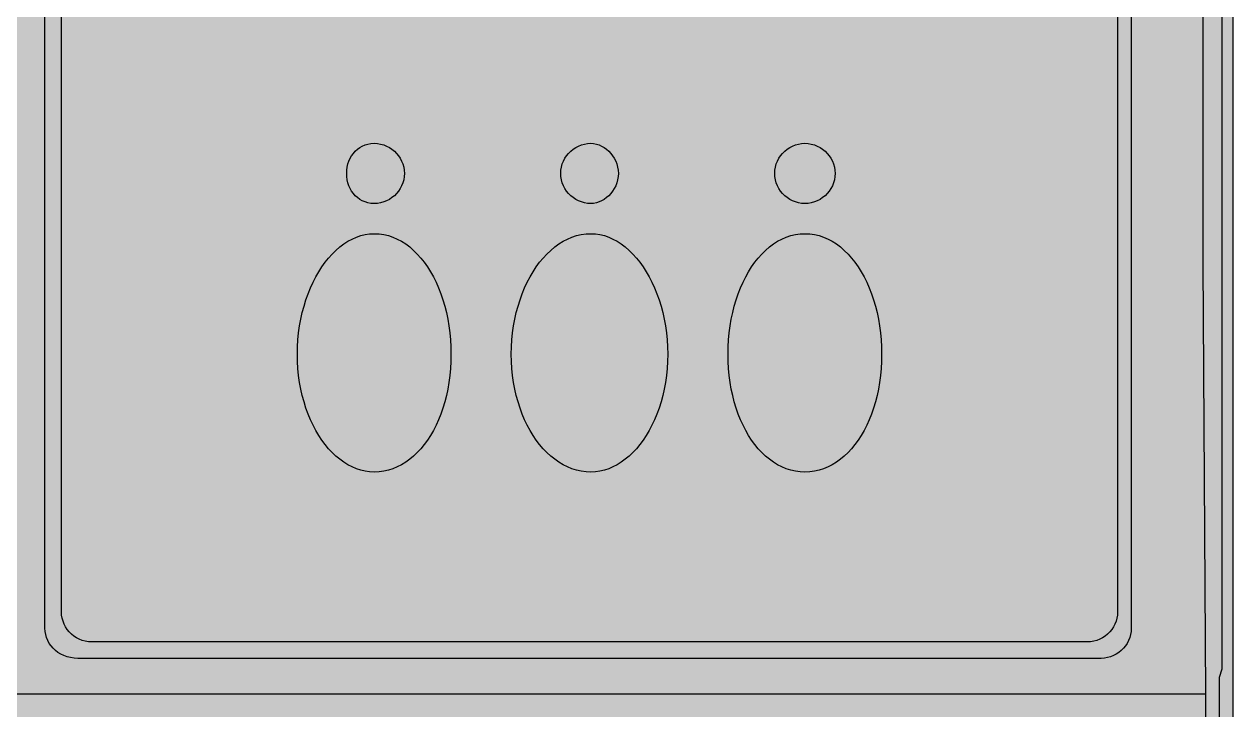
# Model space of a CAD drawing. Header units: millimetres. Extents: x 0 to 966, y -664 to 90.
# Drawn here: x 605.15 to 644, y -496.18 to -474.12 of the extents above; entities that cross this region are included whole.
import ezdxf

# ---------------------------------------------------------------- set-up
doc = ezdxf.new("R2010")
doc.units = ezdxf.units.MM
for name, color, linetype in [('HDL_BODY', 7, 'Continuous'), ('HDL_COLOUR', 7, 'Continuous'), ('HDL_DETAIL', 7, 'Continuous'), ('HDL_PRINT', 7, 'Continuous')]:
    doc.layers.add(name, color=color, linetype=linetype)

# ---------------------------------------------------------------- blocks, each defined once
blk = doc.blocks.new('M_DA6.10.1_FRONT')
at = {"layer": 'HDL_BODY', "true_color": 0x202126}
blk.add_hatch(color=250, dxfattribs=at).paths.add_polyline_path([(0, 0), (144, 0), (144, 90), (0, 90)])
at = {"layer": 'HDL_BODY', "true_color": 0x2a2a30}
blk.add_hatch(color=250, dxfattribs=at).paths.add_polyline_path([(0.4, 20.52), (143.6, 20.52), (143.6, 68.31), (0.4, 68.31)])
at = {"layer": 'HDL_COLOUR', "true_color": 0x222328}
for points in [[(105.817, 63.731), (105.822, 63.844), (105.837, 63.954), (105.862, 64.058), (105.896, 64.157), (105.938, 64.25), (105.989, 64.338), (106.048, 64.418), (106.115, 64.492), (106.189, 64.559), (106.269, 64.618), (106.357, 64.669), (106.45, 64.711), (106.549, 64.745), (106.653, 64.77), (106.763, 64.785), (106.877, 64.79), (139.769, 64.79), (139.873, 64.784), (139.974, 64.767), (140.072, 64.739), (140.165, 64.701), (140.254, 64.653), (140.337, 64.595), (140.414, 64.529), (140.484, 64.454), (140.547, 64.371), (140.602, 64.28), (140.649, 64.183), (140.686, 64.078), (140.713, 63.968), (140.73, 63.852), (140.736, 63.731), (140.736, 26.445), (140.73, 26.34), (140.713, 26.239), (140.686, 26.141), (140.649, 26.047), (140.602, 25.958), (140.547, 25.875), (140.484, 25.798), (140.414, 25.727), (140.337, 25.664), (140.254, 25.609), (140.165, 25.563), (140.072, 25.525), (139.974, 25.498), (139.873, 25.481), (139.769, 25.475), (106.877, 25.475), (106.755, 25.481), (106.639, 25.498), (106.529, 25.525), (106.425, 25.563), (106.327, 25.609), (106.236, 25.664), (106.153, 25.727), (106.078, 25.798), (106.012, 25.875), (105.954, 25.958), (105.906, 26.047), (105.868, 26.141), (105.84, 26.239), (105.823, 26.34), (105.817, 26.445), (105.817, 63.731)], [(106.347, 63.29), (106.353, 63.395), (106.37, 63.497), (106.397, 63.594), (106.434, 63.688), (106.481, 63.777), (106.536, 63.86), (106.599, 63.938), (106.67, 64.008), (106.747, 64.071), (106.83, 64.126), (106.919, 64.173), (107.013, 64.21), (107.111, 64.237), (107.213, 64.254), (107.317, 64.26), (139.325, 64.26), (139.43, 64.254), (139.532, 64.237), (139.63, 64.21), (139.723, 64.173), (139.812, 64.126), (139.896, 64.071), (139.973, 64.008), (140.043, 63.938), (140.107, 63.86), (140.162, 63.777), (140.208, 63.688), (140.245, 63.594), (140.273, 63.497), (140.29, 63.395), (140.295, 63.29), (140.295, 26.974), (140.29, 26.869), (140.273, 26.768), (140.245, 26.67), (140.208, 26.576), (140.162, 26.487), (140.107, 26.404), (140.043, 26.327), (139.973, 26.256), (139.896, 26.193), (139.812, 26.138), (139.723, 26.091), (139.63, 26.054), (139.532, 26.027), (139.43, 26.01), (139.325, 26.004), (107.317, 26.004), (107.213, 26.01), (107.111, 26.027), (107.013, 26.054), (106.919, 26.091), (106.83, 26.138), (106.747, 26.193), (106.67, 26.256), (106.599, 26.327), (106.536, 26.404), (106.481, 26.487), (106.434, 26.576), (106.397, 26.67), (106.37, 26.768), (106.353, 26.869), (106.347, 26.974), (106.347, 63.29)]]:
    blk.add_hatch(color=250, dxfattribs=at).paths.add_polyline_path(points)
at = {"layer": 'HDL_COLOUR', "true_color": 0x3d4a3a}
for points in [[(117.37, 41.079), (117.365, 40.974), (117.348, 40.873), (117.32, 40.775), (117.283, 40.681), (117.237, 40.592), (117.182, 40.509), (117.118, 40.431), (117.048, 40.361), (116.971, 40.298), (116.887, 40.243), (116.798, 40.196), (116.705, 40.159), (116.607, 40.132), (116.505, 40.115), (116.4, 40.109), (116.297, 40.115), (116.198, 40.132), (116.105, 40.159), (116.017, 40.196), (115.936, 40.243), (115.86, 40.298), (115.791, 40.361), (115.73, 40.431), (115.675, 40.509), (115.628, 40.592), (115.589, 40.681), (115.557, 40.775), (115.535, 40.873), (115.521, 40.974), (115.516, 41.079), (115.521, 41.183), (115.535, 41.284), (115.557, 41.382), (115.589, 41.475), (115.628, 41.564), (115.675, 41.647), (115.73, 41.724), (115.791, 41.794), (115.86, 41.857), (115.936, 41.912), (116.017, 41.958), (116.105, 41.996), (116.198, 42.023), (116.297, 42.04), (116.4, 42.046), (116.505, 42.04), (116.607, 42.023), (116.705, 41.996), (116.798, 41.958), (116.887, 41.912), (116.971, 41.857), (117.048, 41.794), (117.118, 41.724), (117.182, 41.647), (117.237, 41.564), (117.283, 41.475), (117.32, 41.382), (117.348, 41.284), (117.365, 41.183), (117.37, 41.079)], [(124.248, 41.079), (124.243, 40.974), (124.226, 40.873), (124.199, 40.775), (124.163, 40.681), (124.118, 40.592), (124.065, 40.509), (124.005, 40.431), (123.939, 40.361), (123.867, 40.298), (123.791, 40.243), (123.71, 40.196), (123.627, 40.159), (123.541, 40.132), (123.453, 40.115), (123.364, 40.109), (123.26, 40.115), (123.159, 40.132), (123.062, 40.159), (122.968, 40.196), (122.879, 40.243), (122.796, 40.298), (122.719, 40.361), (122.649, 40.431), (122.586, 40.509), (122.531, 40.592), (122.484, 40.681), (122.447, 40.775), (122.42, 40.873), (122.403, 40.974), (122.397, 41.079), (122.403, 41.183), (122.42, 41.284), (122.447, 41.382), (122.484, 41.475), (122.531, 41.564), (122.586, 41.647), (122.649, 41.724), (122.719, 41.794), (122.796, 41.857), (122.879, 41.912), (122.968, 41.958), (123.062, 41.996), (123.159, 42.023), (123.26, 42.04), (123.364, 42.046), (123.453, 42.04), (123.541, 42.023), (123.627, 41.996), (123.71, 41.958), (123.791, 41.912), (123.867, 41.857), (123.939, 41.794), (124.005, 41.724), (124.065, 41.647), (124.118, 41.564), (124.163, 41.475), (124.199, 41.382), (124.226, 41.284), (124.243, 41.183), (124.248, 41.079)], [(131.215, 41.079), (131.21, 40.974), (131.193, 40.873), (131.165, 40.775), (131.128, 40.681), (131.081, 40.592), (131.026, 40.509), (130.962, 40.431), (130.892, 40.361), (130.814, 40.298), (130.731, 40.243), (130.642, 40.196), (130.548, 40.159), (130.451, 40.132), (130.349, 40.115), (130.245, 40.109), (130.14, 40.115), (130.039, 40.132), (129.941, 40.159), (129.847, 40.196), (129.758, 40.243), (129.675, 40.298), (129.598, 40.361), (129.527, 40.431), (129.464, 40.509), (129.409, 40.592), (129.362, 40.681), (129.325, 40.775), (129.298, 40.873), (129.281, 40.974), (129.275, 41.079), (129.281, 41.183), (129.298, 41.284), (129.325, 41.382), (129.362, 41.475), (129.409, 41.564), (129.464, 41.647), (129.527, 41.724), (129.598, 41.794), (129.675, 41.857), (129.758, 41.912), (129.847, 41.958), (129.941, 41.996), (130.039, 42.023), (130.14, 42.04), (130.245, 42.046), (130.349, 42.04), (130.451, 42.023), (130.548, 41.996), (130.642, 41.958), (130.731, 41.912), (130.814, 41.857), (130.892, 41.794), (130.962, 41.724), (131.026, 41.647), (131.081, 41.564), (131.128, 41.475), (131.165, 41.382), (131.193, 41.284), (131.21, 41.183), (131.215, 41.079)]]:
    blk.add_hatch(color=79, dxfattribs=at).paths.add_polyline_path(points)
at = {"layer": 'HDL_COLOUR', "true_color": 0x99a6b5}
for points in [[(118.867, 35.26), (118.863, 35.027), (118.85, 34.797), (118.829, 34.573), (118.8, 34.353), (118.763, 34.138), (118.719, 33.928), (118.667, 33.725), (118.607, 33.528), (118.541, 33.337), (118.468, 33.153), (118.389, 32.977), (118.303, 32.809), (118.211, 32.648), (118.113, 32.497), (118.01, 32.354), (117.901, 32.22), (117.786, 32.096), (117.667, 31.982), (117.543, 31.879), (117.414, 31.786), (117.281, 31.704), (117.143, 31.634), (117.002, 31.576), (116.856, 31.53), (116.708, 31.497), (116.556, 31.476), (116.4, 31.47), (116.254, 31.476), (116.109, 31.497), (115.967, 31.53), (115.827, 31.576), (115.689, 31.634), (115.554, 31.704), (115.423, 31.786), (115.295, 31.879), (115.171, 31.982), (115.051, 32.096), (114.936, 32.22), (114.825, 32.354), (114.719, 32.497), (114.619, 32.648), (114.524, 32.809), (114.435, 32.977), (114.352, 33.153), (114.276, 33.337), (114.207, 33.528), (114.144, 33.725), (114.089, 33.928), (114.042, 34.138), (114.002, 34.353), (113.971, 34.573), (113.949, 34.797), (113.935, 35.027), (113.93, 35.26), (113.935, 35.493), (113.949, 35.723), (113.971, 35.95), (114.002, 36.172), (114.042, 36.39), (114.089, 36.602), (114.144, 36.809), (114.207, 37.011), (114.276, 37.206), (114.352, 37.394), (114.435, 37.575), (114.524, 37.748), (114.619, 37.913), (114.719, 38.07), (114.825, 38.218), (114.936, 38.356), (115.051, 38.485), (115.171, 38.603), (115.295, 38.711), (115.423, 38.808), (115.554, 38.893), (115.689, 38.967), (115.827, 39.028), (115.967, 39.076), (116.109, 39.111), (116.254, 39.132), (116.4, 39.139), (116.556, 39.132), (116.708, 39.111), (116.856, 39.076), (117.002, 39.028), (117.143, 38.967), (117.281, 38.893), (117.414, 38.808), (117.543, 38.711), (117.667, 38.603), (117.786, 38.485), (117.901, 38.356), (118.01, 38.218), (118.113, 38.07), (118.211, 37.913), (118.303, 37.748), (118.389, 37.575), (118.468, 37.394), (118.541, 37.206), (118.607, 37.011), (118.667, 36.809), (118.719, 36.602), (118.763, 36.39), (118.8, 36.172), (118.829, 35.95), (118.85, 35.723), (118.863, 35.493), (118.867, 35.26)], [(125.835, 35.26), (125.83, 35.027), (125.816, 34.797), (125.793, 34.573), (125.762, 34.353), (125.723, 34.138), (125.675, 33.928), (125.62, 33.725), (125.558, 33.528), (125.488, 33.337), (125.412, 33.153), (125.329, 32.977), (125.24, 32.809), (125.146, 32.648), (125.045, 32.497), (124.939, 32.354), (124.829, 32.22), (124.713, 32.096), (124.593, 31.982), (124.469, 31.879), (124.342, 31.786), (124.21, 31.704), (124.076, 31.634), (123.938, 31.576), (123.798, 31.53), (123.655, 31.497), (123.511, 31.476), (123.364, 31.47), (123.209, 31.476), (123.056, 31.497), (122.905, 31.53), (122.758, 31.576), (122.614, 31.634), (122.473, 31.704), (122.336, 31.786), (122.203, 31.879), (122.075, 31.982), (121.951, 32.096), (121.832, 32.22), (121.718, 32.354), (121.609, 32.497), (121.506, 32.648), (121.41, 32.809), (121.319, 32.977), (121.235, 33.153), (121.157, 33.337), (121.087, 33.528), (121.024, 33.725), (120.968, 33.928), (120.92, 34.138), (120.88, 34.353), (120.849, 34.573), (120.826, 34.797), (120.813, 35.027), (120.808, 35.26), (120.813, 35.493), (120.826, 35.723), (120.849, 35.95), (120.88, 36.172), (120.92, 36.39), (120.968, 36.602), (121.024, 36.809), (121.087, 37.011), (121.157, 37.206), (121.235, 37.394), (121.319, 37.575), (121.41, 37.748), (121.506, 37.913), (121.609, 38.07), (121.718, 38.218), (121.832, 38.356), (121.951, 38.485), (122.075, 38.603), (122.203, 38.711), (122.336, 38.808), (122.473, 38.893), (122.614, 38.967), (122.758, 39.028), (122.905, 39.076), (123.056, 39.111), (123.209, 39.132), (123.364, 39.139), (123.511, 39.132), (123.655, 39.111), (123.798, 39.076), (123.938, 39.028), (124.076, 38.967), (124.21, 38.893), (124.342, 38.808), (124.469, 38.711), (124.593, 38.603), (124.713, 38.485), (124.829, 38.356), (124.939, 38.218), (125.045, 38.07), (125.146, 37.913), (125.24, 37.748), (125.329, 37.575), (125.412, 37.394), (125.488, 37.206), (125.558, 37.011), (125.62, 36.809), (125.675, 36.602), (125.723, 36.39), (125.762, 36.172), (125.793, 35.95), (125.816, 35.723), (125.83, 35.493), (125.835, 35.26)], [(132.712, 35.26), (132.708, 35.027), (132.695, 34.797), (132.674, 34.573), (132.645, 34.353), (132.608, 34.138), (132.564, 33.928), (132.512, 33.725), (132.452, 33.528), (132.386, 33.337), (132.313, 33.153), (132.234, 32.977), (132.148, 32.809), (132.056, 32.648), (131.958, 32.497), (131.855, 32.354), (131.745, 32.22), (131.631, 32.096), (131.512, 31.982), (131.388, 31.879), (131.259, 31.786), (131.125, 31.704), (130.988, 31.634), (130.847, 31.576), (130.701, 31.53), (130.553, 31.497), (130.4, 31.476), (130.245, 31.47), (130.09, 31.476), (129.938, 31.497), (129.789, 31.53), (129.644, 31.576), (129.502, 31.634), (129.364, 31.704), (129.231, 31.786), (129.102, 31.879), (128.978, 31.982), (128.858, 32.096), (128.744, 32.22), (128.635, 32.354), (128.531, 32.497), (128.433, 32.648), (128.341, 32.809), (128.255, 32.977), (128.175, 33.153), (128.102, 33.337), (128.036, 33.528), (127.976, 33.725), (127.924, 33.928), (127.879, 34.138), (127.842, 34.353), (127.813, 34.573), (127.792, 34.797), (127.779, 35.027), (127.775, 35.26), (127.779, 35.493), (127.792, 35.723), (127.813, 35.95), (127.842, 36.172), (127.879, 36.39), (127.924, 36.602), (127.976, 36.809), (128.036, 37.011), (128.102, 37.206), (128.175, 37.394), (128.255, 37.575), (128.341, 37.748), (128.433, 37.913), (128.531, 38.07), (128.635, 38.218), (128.744, 38.356), (128.858, 38.485), (128.978, 38.603), (129.102, 38.711), (129.231, 38.808), (129.364, 38.893), (129.502, 38.967), (129.644, 39.028), (129.789, 39.076), (129.938, 39.111), (130.09, 39.132), (130.245, 39.139), (130.4, 39.132), (130.553, 39.111), (130.701, 39.076), (130.847, 39.028), (130.988, 38.967), (131.125, 38.893), (131.259, 38.808), (131.388, 38.711), (131.512, 38.603), (131.631, 38.485), (131.745, 38.356), (131.855, 38.218), (131.958, 38.07), (132.056, 37.913), (132.148, 37.748), (132.234, 37.575), (132.313, 37.394), (132.386, 37.206), (132.452, 37.011), (132.512, 36.809), (132.564, 36.602), (132.608, 36.39), (132.645, 36.172), (132.674, 35.95), (132.695, 35.723), (132.708, 35.493), (132.712, 35.26)]]:
    blk.add_hatch(color=253, dxfattribs=at).paths.add_polyline_path(points)
at = {"layer": 'HDL_PRINT', "true_color": 0xdee1e9}
for points in [[(116.222, 64.261), (116.574, 64.261), (116.574, 25.916), (116.222, 25.916), (116.222, 64.261)], [(123.189, 64.261), (123.542, 64.261), (123.542, 25.916), (123.189, 25.916), (123.189, 64.261)], [(130.067, 64.261), (130.419, 64.261), (130.419, 25.916), (130.067, 25.916), (130.067, 64.261)], [(112.874, 45.66), (112.797, 45.66), (112.724, 45.66), (112.654, 45.658), (112.586, 45.655), (112.52, 45.65), (112.453, 45.642), (112.386, 45.631), (112.317, 45.616), (112.244, 45.597), (112.168, 45.574), (112.227, 45.577), (112.285, 45.585), (112.344, 45.596), (112.402, 45.61), (112.461, 45.624), (112.519, 45.638), (112.578, 45.649), (112.636, 45.657), (112.695, 45.66), (112.85, 45.654), (113.003, 45.637), (113.152, 45.608), (113.298, 45.569), (113.44, 45.519), (113.577, 45.46), (113.71, 45.391), (113.837, 45.314), (113.959, 45.228), (114.074, 45.134), (114.183, 45.032), (114.284, 44.924), (114.378, 44.808), (114.464, 44.687), (114.542, 44.56), (114.611, 44.427), (114.67, 44.29), (114.72, 44.148), (114.759, 44.002), (114.788, 43.853), (114.805, 43.7), (114.811, 43.545), (114.805, 43.378), (114.788, 43.215), (114.759, 43.057), (114.72, 42.902), (114.67, 42.753), (114.611, 42.608), (114.542, 42.47), (114.464, 42.337), (114.378, 42.211), (114.284, 42.092), (114.183, 41.98), (114.074, 41.876), (113.959, 41.779), (113.837, 41.691), (113.71, 41.612), (113.577, 41.543), (113.44, 41.483), (113.298, 41.433), (113.152, 41.393), (113.003, 41.364), (112.85, 41.347), (112.695, 41.341), (112.557, 41.345), (112.42, 41.358), (112.286, 41.379), (112.154, 41.409), (112.026, 41.446), (111.9, 41.491), (111.779, 41.543), (111.661, 41.603), (111.548, 41.669), (111.44, 41.742), (111.338, 41.822), (111.241, 41.908), (111.15, 42), (111.066, 42.097), (110.988, 42.201), (110.918, 42.309), (110.855, 42.423), (110.801, 42.541), (110.755, 42.665), (110.799, 42.534), (110.852, 42.409), (110.914, 42.287), (110.984, 42.17), (111.061, 42.059), (111.146, 41.952), (111.237, 41.851), (111.335, 41.756), (111.44, 41.667), (111.55, 41.585), (111.665, 41.508), (111.785, 41.439), (111.909, 41.377), (112.038, 41.323), (112.17, 41.276), (112.306, 41.236), (112.445, 41.206), (112.586, 41.183), (112.729, 41.17), (112.874, 41.165), (113.033, 41.171), (113.191, 41.187), (113.345, 41.213), (113.496, 41.249), (113.644, 41.295), (113.787, 41.351), (113.926, 41.415), (114.059, 41.487), (114.188, 41.568), (114.31, 41.657), (114.426, 41.753), (114.535, 41.857), (114.637, 41.967), (114.732, 42.084), (114.818, 42.207), (114.896, 42.336), (114.965, 42.47), (115.024, 42.609), (115.074, 42.753), (115.113, 42.902), (115.142, 43.054), (115.159, 43.21), (115.165, 43.37), (115.159, 43.54), (115.142, 43.706), (115.113, 43.867), (115.074, 44.024), (115.024, 44.175), (114.965, 44.321), (114.896, 44.461), (114.818, 44.594), (114.732, 44.722), (114.637, 44.843), (114.535, 44.956), (114.426, 45.063), (114.31, 45.161), (114.188, 45.252), (114.059, 45.334), (113.926, 45.408), (113.787, 45.473), (113.644, 45.529), (113.496, 45.576), (113.345, 45.612), (113.191, 45.639), (113.033, 45.655), (112.874, 45.66)], [(119.838, 45.66), (119.758, 45.66), (119.68, 45.66), (119.602, 45.658), (119.526, 45.655), (119.453, 45.65), (119.381, 45.642), (119.313, 45.631), (119.249, 45.616), (119.188, 45.597), (119.132, 45.574), (119.192, 45.577), (119.251, 45.585), (119.31, 45.596), (119.369, 45.61), (119.428, 45.624), (119.486, 45.638), (119.545, 45.649), (119.604, 45.657), (119.662, 45.66), (119.817, 45.654), (119.97, 45.637), (120.119, 45.608), (120.265, 45.569), (120.407, 45.519), (120.544, 45.46), (120.677, 45.391), (120.804, 45.314), (120.926, 45.228), (121.041, 45.134), (121.15, 45.032), (121.251, 44.924), (121.345, 44.808), (121.431, 44.687), (121.509, 44.56), (121.578, 44.427), (121.637, 44.29), (121.687, 44.148), (121.726, 44.002), (121.755, 43.853), (121.772, 43.7), (121.778, 43.545), (121.772, 43.378), (121.755, 43.215), (121.726, 43.057), (121.687, 42.902), (121.637, 42.753), (121.578, 42.608), (121.509, 42.47), (121.431, 42.337), (121.345, 42.211), (121.251, 42.092), (121.15, 41.98), (121.041, 41.876), (120.926, 41.779), (120.804, 41.691), (120.677, 41.612), (120.544, 41.543), (120.407, 41.483), (120.265, 41.433), (120.119, 41.393), (119.97, 41.364), (119.817, 41.347), (119.662, 41.341), (119.524, 41.345), (119.387, 41.358), (119.253, 41.379), (119.121, 41.409), (118.991, 41.446), (118.865, 41.491), (118.741, 41.543), (118.622, 41.603), (118.506, 41.669), (118.395, 41.742), (118.288, 41.822), (118.186, 41.908), (118.089, 42), (117.998, 42.097), (117.913, 42.201), (117.833, 42.309), (117.761, 42.423), (117.694, 42.541), (117.635, 42.665), (117.691, 42.534), (117.754, 42.409), (117.823, 42.287), (117.898, 42.17), (117.979, 42.059), (118.066, 41.952), (118.159, 41.851), (118.258, 41.756), (118.362, 41.667), (118.472, 41.585), (118.587, 41.508), (118.707, 41.439), (118.832, 41.377), (118.962, 41.323), (119.097, 41.276), (119.237, 41.236), (119.381, 41.206), (119.529, 41.183), (119.681, 41.17), (119.838, 41.165), (119.998, 41.171), (120.155, 41.187), (120.31, 41.213), (120.461, 41.249), (120.609, 41.295), (120.753, 41.351), (120.892, 41.415), (121.026, 41.487), (121.154, 41.568), (121.276, 41.657), (121.393, 41.753), (121.502, 41.857), (121.604, 41.967), (121.699, 42.084), (121.785, 42.207), (121.863, 42.336), (121.932, 42.47), (121.991, 42.609), (122.041, 42.753), (122.08, 42.902), (122.109, 43.054), (122.126, 43.21), (122.132, 43.37), (122.126, 43.54), (122.109, 43.706), (122.08, 43.867), (122.041, 44.024), (121.991, 44.175), (121.932, 44.321), (121.863, 44.461), (121.785, 44.594), (121.699, 44.722), (121.604, 44.843), (121.502, 44.956), (121.393, 45.063), (121.276, 45.161), (121.154, 45.252), (121.026, 45.334), (120.892, 45.408), (120.753, 45.473), (120.609, 45.529), (120.461, 45.576), (120.31, 45.612), (120.155, 45.639), (119.998, 45.655), (119.838, 45.66)], [(126.715, 45.66), (126.639, 45.66), (126.567, 45.66), (126.498, 45.658), (126.43, 45.655), (126.364, 45.65), (126.297, 45.642), (126.23, 45.631), (126.16, 45.616), (126.087, 45.597), (126.01, 45.574), (126.07, 45.577), (126.129, 45.585), (126.188, 45.596), (126.247, 45.61), (126.306, 45.624), (126.364, 45.638), (126.423, 45.649), (126.481, 45.657), (126.54, 45.66), (126.695, 45.654), (126.847, 45.637), (126.997, 45.608), (127.143, 45.569), (127.285, 45.519), (127.422, 45.46), (127.555, 45.391), (127.682, 45.314), (127.804, 45.228), (127.919, 45.134), (128.028, 45.032), (128.129, 44.924), (128.223, 44.808), (128.309, 44.687), (128.387, 44.56), (128.456, 44.427), (128.515, 44.29), (128.564, 44.148), (128.604, 44.002), (128.632, 43.853), (128.65, 43.7), (128.656, 43.545), (128.65, 43.378), (128.632, 43.215), (128.604, 43.057), (128.564, 42.902), (128.515, 42.753), (128.456, 42.608), (128.387, 42.47), (128.309, 42.337), (128.223, 42.211), (128.129, 42.092), (128.028, 41.98), (127.919, 41.876), (127.804, 41.779), (127.682, 41.691), (127.555, 41.612), (127.422, 41.543), (127.285, 41.483), (127.143, 41.433), (126.997, 41.393), (126.847, 41.364), (126.695, 41.347), (126.54, 41.341), (126.402, 41.345), (126.265, 41.358), (126.131, 41.379), (125.999, 41.409), (125.87, 41.446), (125.745, 41.491), (125.624, 41.543), (125.506, 41.603), (125.393, 41.669), (125.285, 41.742), (125.183, 41.822), (125.086, 41.908), (124.995, 42), (124.911, 42.097), (124.833, 42.201), (124.763, 42.309), (124.7, 42.423), (124.646, 42.541), (124.599, 42.665), (124.644, 42.534), (124.697, 42.409), (124.758, 42.287), (124.828, 42.17), (124.905, 42.059), (124.99, 41.952), (125.081, 41.851), (125.179, 41.756), (125.283, 41.667), (125.393, 41.585), (125.508, 41.508), (125.628, 41.439), (125.752, 41.377), (125.881, 41.323), (126.013, 41.276), (126.148, 41.236), (126.287, 41.206), (126.428, 41.183), (126.571, 41.17), (126.715, 41.165), (126.876, 41.171), (127.033, 41.187), (127.188, 41.213), (127.339, 41.249), (127.487, 41.295), (127.631, 41.351), (127.769, 41.415), (127.903, 41.487), (128.032, 41.568), (128.154, 41.657), (128.27, 41.753), (128.38, 41.857), (128.482, 41.967), (128.576, 42.084), (128.663, 42.207), (128.741, 42.336), (128.809, 42.47), (128.869, 42.609), (128.919, 42.753), (128.958, 42.902), (128.987, 43.054), (129.004, 43.21), (129.01, 43.37), (129.004, 43.54), (128.987, 43.706), (128.958, 43.867), (128.919, 44.024), (128.869, 44.175), (128.809, 44.321), (128.741, 44.461), (128.663, 44.594), (128.576, 44.722), (128.482, 44.843), (128.38, 44.956), (128.27, 45.063), (128.154, 45.161), (128.032, 45.252), (127.903, 45.334), (127.769, 45.408), (127.631, 45.473), (127.487, 45.529), (127.339, 45.576), (127.188, 45.612), (127.033, 45.639), (126.876, 45.655), (126.715, 45.66)], [(119.132, 42.31), (119.132, 44.69), (120.897, 44.69), (120.897, 44.426), (119.487, 44.426), (119.487, 43.634), (120.808, 43.634), (120.808, 43.37), (119.487, 43.37), (119.487, 42.575), (120.897, 42.575), (120.897, 42.31), (119.132, 42.31)], [(126.275, 42.31), (126.275, 44.69), (127.864, 44.69), (127.864, 44.426), (126.54, 44.426), (126.54, 43.634), (127.686, 43.634), (127.686, 43.37), (126.54, 43.37), (126.54, 42.31), (126.275, 42.31)], [(117.37, 41.079), (117.365, 40.974), (117.348, 40.873), (117.32, 40.775), (117.283, 40.681), (117.237, 40.592), (117.182, 40.509), (117.118, 40.431), (117.048, 40.361), (116.971, 40.298), (116.887, 40.243), (116.798, 40.196), (116.705, 40.159), (116.607, 40.132), (116.505, 40.115), (116.4, 40.109), (116.297, 40.115), (116.198, 40.132), (116.105, 40.159), (116.017, 40.196), (115.936, 40.243), (115.86, 40.298), (115.791, 40.361), (115.73, 40.431), (115.675, 40.509), (115.628, 40.592), (115.589, 40.681), (115.557, 40.775), (115.535, 40.873), (115.521, 40.974), (115.516, 41.079), (115.521, 41.183), (115.535, 41.284), (115.557, 41.382), (115.589, 41.475), (115.628, 41.564), (115.675, 41.647), (115.73, 41.724), (115.791, 41.794), (115.86, 41.857), (115.936, 41.912), (116.017, 41.958), (116.105, 41.996), (116.198, 42.023), (116.297, 42.04), (116.4, 42.046), (116.505, 42.04), (116.607, 42.023), (116.705, 41.996), (116.798, 41.958), (116.887, 41.912), (116.971, 41.857), (117.048, 41.794), (117.118, 41.724), (117.182, 41.647), (117.237, 41.564), (117.283, 41.475), (117.32, 41.382), (117.348, 41.284), (117.365, 41.183), (117.37, 41.079)], [(124.248, 41.079), (124.243, 40.974), (124.226, 40.873), (124.199, 40.775), (124.163, 40.681), (124.118, 40.592), (124.065, 40.509), (124.005, 40.431), (123.939, 40.361), (123.867, 40.298), (123.791, 40.243), (123.71, 40.196), (123.627, 40.159), (123.541, 40.132), (123.453, 40.115), (123.364, 40.109), (123.26, 40.115), (123.159, 40.132), (123.062, 40.159), (122.968, 40.196), (122.879, 40.243), (122.796, 40.298), (122.719, 40.361), (122.649, 40.431), (122.586, 40.509), (122.531, 40.592), (122.484, 40.681), (122.447, 40.775), (122.42, 40.873), (122.403, 40.974), (122.397, 41.079), (122.403, 41.183), (122.42, 41.284), (122.447, 41.382), (122.484, 41.475), (122.531, 41.564), (122.586, 41.647), (122.649, 41.724), (122.719, 41.794), (122.796, 41.857), (122.879, 41.912), (122.968, 41.958), (123.062, 41.996), (123.159, 42.023), (123.26, 42.04), (123.364, 42.046), (123.453, 42.04), (123.541, 42.023), (123.627, 41.996), (123.71, 41.958), (123.791, 41.912), (123.867, 41.857), (123.939, 41.794), (124.005, 41.724), (124.065, 41.647), (124.118, 41.564), (124.163, 41.475), (124.199, 41.382), (124.226, 41.284), (124.243, 41.183), (124.248, 41.079)], [(131.215, 41.079), (131.21, 40.974), (131.193, 40.873), (131.165, 40.775), (131.128, 40.681), (131.081, 40.592), (131.026, 40.509), (130.962, 40.431), (130.892, 40.361), (130.814, 40.298), (130.731, 40.243), (130.642, 40.196), (130.548, 40.159), (130.451, 40.132), (130.349, 40.115), (130.245, 40.109), (130.14, 40.115), (130.039, 40.132), (129.941, 40.159), (129.847, 40.196), (129.758, 40.243), (129.675, 40.298), (129.598, 40.361), (129.527, 40.431), (129.464, 40.509), (129.409, 40.592), (129.362, 40.681), (129.325, 40.775), (129.298, 40.873), (129.281, 40.974), (129.275, 41.079), (129.281, 41.183), (129.298, 41.284), (129.325, 41.382), (129.362, 41.475), (129.409, 41.564), (129.464, 41.647), (129.527, 41.724), (129.598, 41.794), (129.675, 41.857), (129.758, 41.912), (129.847, 41.958), (129.941, 41.996), (130.039, 42.023), (130.14, 42.04), (130.245, 42.046), (130.349, 42.04), (130.451, 42.023), (130.548, 41.996), (130.642, 41.958), (130.731, 41.912), (130.814, 41.857), (130.892, 41.794), (130.962, 41.724), (131.026, 41.647), (131.081, 41.564), (131.128, 41.475), (131.165, 41.382), (131.193, 41.284), (131.21, 41.183), (131.215, 41.079)], [(118.867, 35.26), (118.863, 35.027), (118.85, 34.797), (118.829, 34.573), (118.8, 34.353), (118.763, 34.138), (118.719, 33.928), (118.667, 33.725), (118.607, 33.528), (118.541, 33.337), (118.468, 33.153), (118.389, 32.977), (118.303, 32.809), (118.211, 32.648), (118.113, 32.497), (118.01, 32.354), (117.901, 32.22), (117.786, 32.096), (117.667, 31.982), (117.543, 31.879), (117.414, 31.786), (117.281, 31.704), (117.143, 31.634), (117.002, 31.576), (116.856, 31.53), (116.708, 31.497), (116.556, 31.476), (116.4, 31.47), (116.254, 31.476), (116.109, 31.497), (115.967, 31.53), (115.827, 31.576), (115.689, 31.634), (115.554, 31.704), (115.423, 31.786), (115.295, 31.879), (115.171, 31.982), (115.051, 32.096), (114.936, 32.22), (114.825, 32.354), (114.719, 32.497), (114.619, 32.648), (114.524, 32.809), (114.435, 32.977), (114.352, 33.153), (114.276, 33.337), (114.207, 33.528), (114.144, 33.725), (114.089, 33.928), (114.042, 34.138), (114.002, 34.353), (113.971, 34.573), (113.949, 34.797), (113.935, 35.027), (113.93, 35.26), (113.935, 35.493), (113.949, 35.723), (113.971, 35.95), (114.002, 36.172), (114.042, 36.39), (114.089, 36.602), (114.144, 36.809), (114.207, 37.011), (114.276, 37.206), (114.352, 37.394), (114.435, 37.575), (114.524, 37.748), (114.619, 37.913), (114.719, 38.07), (114.825, 38.218), (114.936, 38.356), (115.051, 38.485), (115.171, 38.603), (115.295, 38.711), (115.423, 38.808), (115.554, 38.893), (115.689, 38.967), (115.827, 39.028), (115.967, 39.076), (116.109, 39.111), (116.254, 39.132), (116.4, 39.139), (116.556, 39.132), (116.708, 39.111), (116.856, 39.076), (117.002, 39.028), (117.143, 38.967), (117.281, 38.893), (117.414, 38.808), (117.543, 38.711), (117.667, 38.603), (117.786, 38.485), (117.901, 38.356), (118.01, 38.218), (118.113, 38.07), (118.211, 37.913), (118.303, 37.748), (118.389, 37.575), (118.468, 37.394), (118.541, 37.206), (118.607, 37.011), (118.667, 36.809), (118.719, 36.602), (118.763, 36.39), (118.8, 36.172), (118.829, 35.95), (118.85, 35.723), (118.863, 35.493), (118.867, 35.26)], [(125.835, 35.26), (125.83, 35.027), (125.816, 34.797), (125.793, 34.573), (125.762, 34.353), (125.723, 34.138), (125.675, 33.928), (125.62, 33.725), (125.558, 33.528), (125.488, 33.337), (125.412, 33.153), (125.329, 32.977), (125.24, 32.809), (125.146, 32.648), (125.045, 32.497), (124.939, 32.354), (124.829, 32.22), (124.713, 32.096), (124.593, 31.982), (124.469, 31.879), (124.342, 31.786), (124.21, 31.704), (124.076, 31.634), (123.938, 31.576), (123.798, 31.53), (123.655, 31.497), (123.511, 31.476), (123.364, 31.47), (123.209, 31.476), (123.056, 31.497), (122.905, 31.53), (122.758, 31.576), (122.614, 31.634), (122.473, 31.704), (122.336, 31.786), (122.203, 31.879), (122.075, 31.982), (121.951, 32.096), (121.832, 32.22), (121.718, 32.354), (121.609, 32.497), (121.506, 32.648), (121.41, 32.809), (121.319, 32.977), (121.235, 33.153), (121.157, 33.337), (121.087, 33.528), (121.024, 33.725), (120.968, 33.928), (120.92, 34.138), (120.88, 34.353), (120.849, 34.573), (120.826, 34.797), (120.813, 35.027), (120.808, 35.26), (120.813, 35.493), (120.826, 35.723), (120.849, 35.95), (120.88, 36.172), (120.92, 36.39), (120.968, 36.602), (121.024, 36.809), (121.087, 37.011), (121.157, 37.206), (121.235, 37.394), (121.319, 37.575), (121.41, 37.748), (121.506, 37.913), (121.609, 38.07), (121.718, 38.218), (121.832, 38.356), (121.951, 38.485), (122.075, 38.603), (122.203, 38.711), (122.336, 38.808), (122.473, 38.893), (122.614, 38.967), (122.758, 39.028), (122.905, 39.076), (123.056, 39.111), (123.209, 39.132), (123.364, 39.139), (123.511, 39.132), (123.655, 39.111), (123.798, 39.076), (123.938, 39.028), (124.076, 38.967), (124.21, 38.893), (124.342, 38.808), (124.469, 38.711), (124.593, 38.603), (124.713, 38.485), (124.829, 38.356), (124.939, 38.218), (125.045, 38.07), (125.146, 37.913), (125.24, 37.748), (125.329, 37.575), (125.412, 37.394), (125.488, 37.206), (125.558, 37.011), (125.62, 36.809), (125.675, 36.602), (125.723, 36.39), (125.762, 36.172), (125.793, 35.95), (125.816, 35.723), (125.83, 35.493), (125.835, 35.26)], [(132.712, 35.26), (132.708, 35.027), (132.695, 34.797), (132.674, 34.573), (132.645, 34.353), (132.608, 34.138), (132.564, 33.928), (132.512, 33.725), (132.452, 33.528), (132.386, 33.337), (132.313, 33.153), (132.234, 32.977), (132.148, 32.809), (132.056, 32.648), (131.958, 32.497), (131.855, 32.354), (131.745, 32.22), (131.631, 32.096), (131.512, 31.982), (131.388, 31.879), (131.259, 31.786), (131.125, 31.704), (130.988, 31.634), (130.847, 31.576), (130.701, 31.53), (130.553, 31.497), (130.4, 31.476), (130.245, 31.47), (130.09, 31.476), (129.938, 31.497), (129.789, 31.53), (129.644, 31.576), (129.502, 31.634), (129.364, 31.704), (129.231, 31.786), (129.102, 31.879), (128.978, 31.982), (128.858, 32.096), (128.744, 32.22), (128.635, 32.354), (128.531, 32.497), (128.433, 32.648), (128.341, 32.809), (128.255, 32.977), (128.175, 33.153), (128.102, 33.337), (128.036, 33.528), (127.976, 33.725), (127.924, 33.928), (127.879, 34.138), (127.842, 34.353), (127.813, 34.573), (127.792, 34.797), (127.779, 35.027), (127.775, 35.26), (127.779, 35.493), (127.792, 35.723), (127.813, 35.95), (127.842, 36.172), (127.879, 36.39), (127.924, 36.602), (127.976, 36.809), (128.036, 37.011), (128.102, 37.206), (128.175, 37.394), (128.255, 37.575), (128.341, 37.748), (128.433, 37.913), (128.531, 38.07), (128.635, 38.218), (128.744, 38.356), (128.858, 38.485), (128.978, 38.603), (129.102, 38.711), (129.231, 38.808), (129.364, 38.893), (129.502, 38.967), (129.644, 39.028), (129.789, 39.076), (129.938, 39.111), (130.09, 39.132), (130.245, 39.139), (130.4, 39.132), (130.553, 39.111), (130.701, 39.076), (130.847, 39.028), (130.988, 38.967), (131.125, 38.893), (131.259, 38.808), (131.388, 38.711), (131.512, 38.603), (131.631, 38.485), (131.745, 38.356), (131.855, 38.218), (131.958, 38.07), (132.056, 37.913), (132.148, 37.748), (132.234, 37.575), (132.313, 37.394), (132.386, 37.206), (132.452, 37.011), (132.512, 36.809), (132.564, 36.602), (132.608, 36.39), (132.645, 36.172), (132.674, 35.95), (132.695, 35.723), (132.708, 35.493), (132.712, 35.26)], [(118.603, 35.26), (118.598, 35.038), (118.586, 34.819), (118.565, 34.604), (118.536, 34.394), (118.5, 34.189), (118.457, 33.989), (118.406, 33.794), (118.348, 33.606), (118.284, 33.424), (118.213, 33.249), (118.136, 33.081), (118.053, 32.921), (117.965, 32.77), (117.87, 32.627), (117.771, 32.493), (117.667, 32.368), (117.558, 32.253), (117.444, 32.149), (117.326, 32.055), (117.204, 31.973), (117.078, 31.901), (116.949, 31.842), (116.816, 31.796), (116.68, 31.762), (116.542, 31.741), (116.4, 31.734), (116.264, 31.742), (116.129, 31.764), (115.997, 31.801), (115.867, 31.851), (115.74, 31.915), (115.617, 31.991), (115.497, 32.08), (115.38, 32.181), (115.268, 32.293), (115.16, 32.417), (115.057, 32.55), (114.96, 32.694), (114.867, 32.847), (114.78, 33.01), (114.699, 33.181), (114.624, 33.36), (114.556, 33.547), (114.495, 33.741), (114.441, 33.941), (114.394, 34.148), (114.356, 34.361), (114.325, 34.579), (114.302, 34.802), (114.289, 35.029), (114.284, 35.26), (114.289, 35.491), (114.302, 35.718), (114.325, 35.941), (114.356, 36.159), (114.394, 36.371), (114.441, 36.578), (114.495, 36.779), (114.556, 36.973), (114.624, 37.159), (114.699, 37.339), (114.78, 37.51), (114.867, 37.672), (114.96, 37.825), (115.057, 37.969), (115.16, 38.103), (115.268, 38.226), (115.38, 38.338), (115.497, 38.439), (115.617, 38.528), (115.74, 38.605), (115.867, 38.668), (115.997, 38.719), (116.129, 38.755), (116.264, 38.778), (116.4, 38.785), (116.542, 38.778), (116.68, 38.758), (116.816, 38.724), (116.949, 38.677), (117.078, 38.618), (117.204, 38.547), (117.326, 38.464), (117.444, 38.371), (117.558, 38.266), (117.667, 38.151), (117.771, 38.027), (117.87, 37.893), (117.965, 37.75), (118.053, 37.598), (118.136, 37.438), (118.213, 37.271), (118.284, 37.096), (118.348, 36.914), (118.406, 36.725), (118.457, 36.531), (118.5, 36.331), (118.536, 36.125), (118.565, 35.915), (118.586, 35.7), (118.598, 35.482), (118.603, 35.26)], [(125.483, 35.26), (125.479, 35.029), (125.465, 34.802), (125.443, 34.579), (125.412, 34.361), (125.373, 34.148), (125.327, 33.941), (125.273, 33.741), (125.211, 33.547), (125.143, 33.36), (125.068, 33.181), (124.987, 33.01), (124.9, 32.847), (124.808, 32.694), (124.71, 32.55), (124.607, 32.417), (124.499, 32.293), (124.386, 32.181), (124.27, 32.08), (124.15, 31.991), (124.026, 31.915), (123.899, 31.851), (123.769, 31.801), (123.636, 31.764), (123.501, 31.742), (123.364, 31.734), (123.223, 31.741), (123.085, 31.762), (122.949, 31.796), (122.817, 31.842), (122.688, 31.901), (122.562, 31.973), (122.44, 32.055), (122.322, 32.149), (122.208, 32.253), (122.099, 32.368), (121.995, 32.493), (121.895, 32.627), (121.801, 32.77), (121.712, 32.921), (121.629, 33.081), (121.552, 33.249), (121.481, 33.424), (121.417, 33.606), (121.359, 33.794), (121.308, 33.989), (121.265, 34.189), (121.228, 34.394), (121.2, 34.604), (121.179, 34.819), (121.166, 35.038), (121.162, 35.26), (121.166, 35.482), (121.179, 35.7), (121.2, 35.915), (121.228, 36.125), (121.265, 36.331), (121.308, 36.531), (121.359, 36.725), (121.417, 36.914), (121.481, 37.096), (121.552, 37.271), (121.629, 37.438), (121.712, 37.598), (121.801, 37.75), (121.895, 37.893), (121.995, 38.027), (122.099, 38.151), (122.208, 38.266), (122.322, 38.371), (122.44, 38.464), (122.562, 38.547), (122.688, 38.618), (122.817, 38.677), (122.949, 38.724), (123.085, 38.758), (123.223, 38.778), (123.364, 38.785), (123.501, 38.778), (123.636, 38.755), (123.769, 38.719), (123.899, 38.668), (124.026, 38.605), (124.15, 38.528), (124.27, 38.439), (124.386, 38.338), (124.499, 38.226), (124.607, 38.103), (124.71, 37.969), (124.808, 37.825), (124.9, 37.672), (124.987, 37.51), (125.068, 37.339), (125.143, 37.159), (125.211, 36.973), (125.273, 36.779), (125.327, 36.578), (125.373, 36.371), (125.412, 36.159), (125.443, 35.941), (125.465, 35.718), (125.479, 35.491), (125.483, 35.26)], [(132.447, 35.26), (132.443, 35.038), (132.431, 34.819), (132.41, 34.604), (132.381, 34.394), (132.345, 34.189), (132.301, 33.989), (132.25, 33.794), (132.193, 33.606), (132.128, 33.424), (132.057, 33.249), (131.98, 33.081), (131.897, 32.921), (131.808, 32.77), (131.714, 32.627), (131.615, 32.493), (131.51, 32.368), (131.401, 32.253), (131.287, 32.149), (131.17, 32.055), (131.048, 31.973), (130.922, 31.901), (130.793, 31.842), (130.66, 31.796), (130.525, 31.762), (130.386, 31.741), (130.245, 31.734), (130.104, 31.741), (129.965, 31.762), (129.829, 31.796), (129.696, 31.842), (129.567, 31.901), (129.441, 31.973), (129.319, 32.055), (129.201, 32.149), (129.087, 32.253), (128.978, 32.368), (128.873, 32.493), (128.774, 32.627), (128.679, 32.77), (128.591, 32.921), (128.507, 33.081), (128.43, 33.249), (128.359, 33.424), (128.295, 33.606), (128.237, 33.794), (128.186, 33.989), (128.142, 34.189), (128.106, 34.394), (128.078, 34.604), (128.057, 34.819), (128.044, 35.038), (128.04, 35.26), (128.044, 35.482), (128.057, 35.7), (128.078, 35.915), (128.106, 36.125), (128.142, 36.331), (128.186, 36.531), (128.237, 36.725), (128.295, 36.914), (128.359, 37.096), (128.43, 37.271), (128.507, 37.438), (128.591, 37.598), (128.679, 37.75), (128.774, 37.893), (128.873, 38.027), (128.978, 38.151), (129.087, 38.266), (129.201, 38.371), (129.319, 38.464), (129.441, 38.547), (129.567, 38.618), (129.696, 38.677), (129.829, 38.724), (129.965, 38.758), (130.104, 38.778), (130.245, 38.785), (130.386, 38.778), (130.525, 38.758), (130.66, 38.724), (130.793, 38.677), (130.922, 38.618), (131.048, 38.547), (131.17, 38.464), (131.287, 38.371), (131.401, 38.266), (131.51, 38.151), (131.615, 38.027), (131.714, 37.893), (131.808, 37.75), (131.897, 37.598), (131.98, 37.438), (132.057, 37.271), (132.128, 37.096), (132.193, 36.914), (132.25, 36.725), (132.301, 36.531), (132.345, 36.331), (132.381, 36.125), (132.41, 35.915), (132.431, 35.7), (132.443, 35.482), (132.447, 35.26)]]:
    blk.add_hatch(color=254, dxfattribs=at).paths.add_polyline_path(points)
h = blk.add_hatch(color=254, dxfattribs=at)
h.paths.add_polyline_path([(111.99, 42.31), (111.99, 44.69), (112.874, 44.69), (112.944, 44.69), (113.004, 44.688), (113.057, 44.684), (113.104, 44.674), (113.147, 44.659), (113.186, 44.636), (113.225, 44.604), (113.287, 44.6), (113.342, 44.589), (113.39, 44.571), (113.434, 44.548), (113.474, 44.521), (113.511, 44.491), (113.545, 44.459), (113.579, 44.426), (113.641, 44.393), (113.694, 44.359), (113.739, 44.323), (113.776, 44.284), (113.804, 44.24), (113.825, 44.191), (113.837, 44.137), (113.841, 44.075), (113.867, 44.016), (113.888, 43.957), (113.904, 43.898), (113.915, 43.839), (113.922, 43.78), (113.927, 43.721), (113.929, 43.662), (113.93, 43.604), (113.93, 43.545), (113.93, 43.487), (113.93, 43.428), (113.93, 43.369), (113.93, 43.311), (113.93, 43.252), (113.93, 43.193), (113.93, 43.134), (113.93, 43.075), (113.93, 43.016), (113.9, 42.979), (113.877, 42.937), (113.858, 42.89), (113.841, 42.841), (113.824, 42.792), (113.806, 42.745), (113.783, 42.702), (113.755, 42.665), (113.716, 42.631), (113.679, 42.606), (113.641, 42.585), (113.603, 42.566), (113.566, 42.546), (113.528, 42.521), (113.49, 42.489), (113.484, 42.456), (113.468, 42.432), (113.441, 42.416), (113.403, 42.407), (113.354, 42.402), (113.295, 42.4), (113.225, 42.4), (113.186, 42.367), (113.147, 42.343), (113.104, 42.327), (113.057, 42.318), (113.004, 42.313), (112.944, 42.311), (112.874, 42.31), (111.99, 42.31)])
h.paths.add_polyline_path([(112.344, 42.575), (112.874, 42.575), (112.916, 42.576), (112.965, 42.577), (113.02, 42.582), (113.076, 42.592), (113.131, 42.608), (113.182, 42.631), (113.225, 42.665), (113.269, 42.671), (113.31, 42.688), (113.346, 42.709), (113.375, 42.731), (113.394, 42.747), (113.4, 42.754), (113.434, 42.786), (113.466, 42.82), (113.496, 42.856), (113.523, 42.896), (113.546, 42.939), (113.564, 42.988), (113.575, 43.043), (113.579, 43.105), (113.607, 43.142), (113.629, 43.187), (113.644, 43.237), (113.654, 43.293), (113.661, 43.352), (113.664, 43.415), (113.665, 43.479), (113.665, 43.545), (113.662, 43.607), (113.653, 43.672), (113.64, 43.741), (113.621, 43.809), (113.6, 43.875), (113.575, 43.937), (113.548, 43.992), (113.519, 44.039), (113.49, 44.075), (113.482, 44.136), (113.461, 44.19), (113.429, 44.236), (113.391, 44.273), (113.348, 44.302), (113.304, 44.323), (113.262, 44.335), (113.225, 44.339), (113.186, 44.344), (113.147, 44.357), (113.104, 44.373), (113.057, 44.392), (113.004, 44.409), (112.944, 44.421), (112.874, 44.426), (112.344, 44.426), (112.344, 42.575)])
at = {"layer": 'HDL_DETAIL', "color": 251, "true_color": 0x52555c}
for points in [[(0, 90), (144, 90), (144, 0), (0, 0), (0, 90)], [(0, 67.697), (144, 67.697), (144, 22.302), (0, 22.302), (0, 67.697)], [(117.37, 41.079), (117.365, 40.974), (117.348, 40.873), (117.32, 40.775), (117.283, 40.681), (117.237, 40.592), (117.182, 40.509), (117.118, 40.431), (117.048, 40.361), (116.971, 40.298), (116.887, 40.243), (116.798, 40.196), (116.705, 40.159), (116.607, 40.132), (116.505, 40.115), (116.4, 40.109), (116.297, 40.115), (116.198, 40.132), (116.105, 40.159), (116.017, 40.196), (115.936, 40.243), (115.86, 40.298), (115.791, 40.361), (115.73, 40.431), (115.675, 40.509), (115.628, 40.592), (115.589, 40.681), (115.557, 40.775), (115.535, 40.873), (115.521, 40.974), (115.516, 41.079), (115.521, 41.183), (115.535, 41.284), (115.557, 41.382), (115.589, 41.475), (115.628, 41.564), (115.675, 41.647), (115.73, 41.724), (115.791, 41.794), (115.86, 41.857), (115.936, 41.912), (116.017, 41.958), (116.105, 41.996), (116.198, 42.023), (116.297, 42.04), (116.4, 42.046), (116.505, 42.04), (116.607, 42.023), (116.705, 41.996), (116.798, 41.958), (116.887, 41.912), (116.971, 41.857), (117.048, 41.794), (117.118, 41.724), (117.182, 41.647), (117.237, 41.564), (117.283, 41.475), (117.32, 41.382), (117.348, 41.284), (117.365, 41.183), (117.37, 41.079)], [(124.248, 41.079), (124.243, 40.974), (124.226, 40.873), (124.199, 40.775), (124.163, 40.681), (124.118, 40.592), (124.065, 40.509), (124.005, 40.431), (123.939, 40.361), (123.867, 40.298), (123.791, 40.243), (123.71, 40.196), (123.627, 40.159), (123.541, 40.132), (123.453, 40.115), (123.364, 40.109), (123.26, 40.115), (123.159, 40.132), (123.062, 40.159), (122.968, 40.196), (122.879, 40.243), (122.796, 40.298), (122.719, 40.361), (122.649, 40.431), (122.586, 40.509), (122.531, 40.592), (122.484, 40.681), (122.447, 40.775), (122.42, 40.873), (122.403, 40.974), (122.397, 41.079), (122.403, 41.183), (122.42, 41.284), (122.447, 41.382), (122.484, 41.475), (122.531, 41.564), (122.586, 41.647), (122.649, 41.724), (122.719, 41.794), (122.796, 41.857), (122.879, 41.912), (122.968, 41.958), (123.062, 41.996), (123.159, 42.023), (123.26, 42.04), (123.364, 42.046), (123.453, 42.04), (123.541, 42.023), (123.627, 41.996), (123.71, 41.958), (123.791, 41.912), (123.867, 41.857), (123.939, 41.794), (124.005, 41.724), (124.065, 41.647), (124.118, 41.564), (124.163, 41.475), (124.199, 41.382), (124.226, 41.284), (124.243, 41.183), (124.248, 41.079)], [(131.215, 41.079), (131.21, 40.974), (131.193, 40.873), (131.165, 40.775), (131.128, 40.681), (131.081, 40.592), (131.026, 40.509), (130.962, 40.431), (130.892, 40.361), (130.814, 40.298), (130.731, 40.243), (130.642, 40.196), (130.548, 40.159), (130.451, 40.132), (130.349, 40.115), (130.245, 40.109), (130.14, 40.115), (130.039, 40.132), (129.941, 40.159), (129.847, 40.196), (129.758, 40.243), (129.675, 40.298), (129.598, 40.361), (129.527, 40.431), (129.464, 40.509), (129.409, 40.592), (129.362, 40.681), (129.325, 40.775), (129.298, 40.873), (129.281, 40.974), (129.275, 41.079), (129.281, 41.183), (129.298, 41.284), (129.325, 41.382), (129.362, 41.475), (129.409, 41.564), (129.464, 41.647), (129.527, 41.724), (129.598, 41.794), (129.675, 41.857), (129.758, 41.912), (129.847, 41.958), (129.941, 41.996), (130.039, 42.023), (130.14, 42.04), (130.245, 42.046), (130.349, 42.04), (130.451, 42.023), (130.548, 41.996), (130.642, 41.958), (130.731, 41.912), (130.814, 41.857), (130.892, 41.794), (130.962, 41.724), (131.026, 41.647), (131.081, 41.564), (131.128, 41.475), (131.165, 41.382), (131.193, 41.284), (131.21, 41.183), (131.215, 41.079)], [(118.867, 35.26), (118.863, 35.027), (118.85, 34.797), (118.829, 34.573), (118.8, 34.353), (118.763, 34.138), (118.719, 33.928), (118.667, 33.725), (118.607, 33.528), (118.541, 33.337), (118.468, 33.153), (118.389, 32.977), (118.303, 32.809), (118.211, 32.648), (118.113, 32.497), (118.01, 32.354), (117.901, 32.22), (117.786, 32.096), (117.667, 31.982), (117.543, 31.879), (117.414, 31.786), (117.281, 31.704), (117.143, 31.634), (117.002, 31.576), (116.856, 31.53), (116.708, 31.497), (116.556, 31.476), (116.4, 31.47), (116.254, 31.476), (116.109, 31.497), (115.967, 31.53), (115.827, 31.576), (115.689, 31.634), (115.554, 31.704), (115.423, 31.786), (115.295, 31.879), (115.171, 31.982), (115.051, 32.096), (114.936, 32.22), (114.825, 32.354), (114.719, 32.497), (114.619, 32.648), (114.524, 32.809), (114.435, 32.977), (114.352, 33.153), (114.276, 33.337), (114.207, 33.528), (114.144, 33.725), (114.089, 33.928), (114.042, 34.138), (114.002, 34.353), (113.971, 34.573), (113.949, 34.797), (113.935, 35.027), (113.93, 35.26), (113.935, 35.493), (113.949, 35.723), (113.971, 35.95), (114.002, 36.172), (114.042, 36.39), (114.089, 36.602), (114.144, 36.809), (114.207, 37.011), (114.276, 37.206), (114.352, 37.394), (114.435, 37.575), (114.524, 37.748), (114.619, 37.913), (114.719, 38.07), (114.825, 38.218), (114.936, 38.356), (115.051, 38.485), (115.171, 38.603), (115.295, 38.711), (115.423, 38.808), (115.554, 38.893), (115.689, 38.967), (115.827, 39.028), (115.967, 39.076), (116.109, 39.111), (116.254, 39.132), (116.4, 39.139), (116.556, 39.132), (116.708, 39.111), (116.856, 39.076), (117.002, 39.028), (117.143, 38.967), (117.281, 38.893), (117.414, 38.808), (117.543, 38.711), (117.667, 38.603), (117.786, 38.485), (117.901, 38.356), (118.01, 38.218), (118.113, 38.07), (118.211, 37.913), (118.303, 37.748), (118.389, 37.575), (118.468, 37.394), (118.541, 37.206), (118.607, 37.011), (118.667, 36.809), (118.719, 36.602), (118.763, 36.39), (118.8, 36.172), (118.829, 35.95), (118.85, 35.723), (118.863, 35.493), (118.867, 35.26)], [(125.835, 35.26), (125.83, 35.027), (125.816, 34.797), (125.793, 34.573), (125.762, 34.353), (125.723, 34.138), (125.675, 33.928), (125.62, 33.725), (125.558, 33.528), (125.488, 33.337), (125.412, 33.153), (125.329, 32.977), (125.24, 32.809), (125.146, 32.648), (125.045, 32.497), (124.939, 32.354), (124.829, 32.22), (124.713, 32.096), (124.593, 31.982), (124.469, 31.879), (124.342, 31.786), (124.21, 31.704), (124.076, 31.634), (123.938, 31.576), (123.798, 31.53), (123.655, 31.497), (123.511, 31.476), (123.364, 31.47), (123.209, 31.476), (123.056, 31.497), (122.905, 31.53), (122.758, 31.576), (122.614, 31.634), (122.473, 31.704), (122.336, 31.786), (122.203, 31.879), (122.075, 31.982), (121.951, 32.096), (121.832, 32.22), (121.718, 32.354), (121.609, 32.497), (121.506, 32.648), (121.41, 32.809), (121.319, 32.977), (121.235, 33.153), (121.157, 33.337), (121.087, 33.528), (121.024, 33.725), (120.968, 33.928), (120.92, 34.138), (120.88, 34.353), (120.849, 34.573), (120.826, 34.797), (120.813, 35.027), (120.808, 35.26), (120.813, 35.493), (120.826, 35.723), (120.849, 35.95), (120.88, 36.172), (120.92, 36.39), (120.968, 36.602), (121.024, 36.809), (121.087, 37.011), (121.157, 37.206), (121.235, 37.394), (121.319, 37.575), (121.41, 37.748), (121.506, 37.913), (121.609, 38.07), (121.718, 38.218), (121.832, 38.356), (121.951, 38.485), (122.075, 38.603), (122.203, 38.711), (122.336, 38.808), (122.473, 38.893), (122.614, 38.967), (122.758, 39.028), (122.905, 39.076), (123.056, 39.111), (123.209, 39.132), (123.364, 39.139), (123.511, 39.132), (123.655, 39.111), (123.798, 39.076), (123.938, 39.028), (124.076, 38.967), (124.21, 38.893), (124.342, 38.808), (124.469, 38.711), (124.593, 38.603), (124.713, 38.485), (124.829, 38.356), (124.939, 38.218), (125.045, 38.07), (125.146, 37.913), (125.24, 37.748), (125.329, 37.575), (125.412, 37.394), (125.488, 37.206), (125.558, 37.011), (125.62, 36.809), (125.675, 36.602), (125.723, 36.39), (125.762, 36.172), (125.793, 35.95), (125.816, 35.723), (125.83, 35.493), (125.835, 35.26)], [(132.712, 35.26), (132.708, 35.027), (132.695, 34.797), (132.674, 34.573), (132.645, 34.353), (132.608, 34.138), (132.564, 33.928), (132.512, 33.725), (132.452, 33.528), (132.386, 33.337), (132.313, 33.153), (132.234, 32.977), (132.148, 32.809), (132.056, 32.648), (131.958, 32.497), (131.855, 32.354), (131.745, 32.22), (131.631, 32.096), (131.512, 31.982), (131.388, 31.879), (131.259, 31.786), (131.125, 31.704), (130.988, 31.634), (130.847, 31.576), (130.701, 31.53), (130.553, 31.497), (130.4, 31.476), (130.245, 31.47), (130.09, 31.476), (129.938, 31.497), (129.789, 31.53), (129.644, 31.576), (129.502, 31.634), (129.364, 31.704), (129.231, 31.786), (129.102, 31.879), (128.978, 31.982), (128.858, 32.096), (128.744, 32.22), (128.635, 32.354), (128.531, 32.497), (128.433, 32.648), (128.341, 32.809), (128.255, 32.977), (128.175, 33.153), (128.102, 33.337), (128.036, 33.528), (127.976, 33.725), (127.924, 33.928), (127.879, 34.138), (127.842, 34.353), (127.813, 34.573), (127.792, 34.797), (127.779, 35.027), (127.775, 35.26), (127.779, 35.493), (127.792, 35.723), (127.813, 35.95), (127.842, 36.172), (127.879, 36.39), (127.924, 36.602), (127.976, 36.809), (128.036, 37.011), (128.102, 37.206), (128.175, 37.394), (128.255, 37.575), (128.341, 37.748), (128.433, 37.913), (128.531, 38.07), (128.635, 38.218), (128.744, 38.356), (128.858, 38.485), (128.978, 38.603), (129.102, 38.711), (129.231, 38.808), (129.364, 38.893), (129.502, 38.967), (129.644, 39.028), (129.789, 39.076), (129.938, 39.111), (130.09, 39.132), (130.245, 39.139), (130.4, 39.132), (130.553, 39.111), (130.701, 39.076), (130.847, 39.028), (130.988, 38.967), (131.125, 38.893), (131.259, 38.808), (131.388, 38.711), (131.512, 38.603), (131.631, 38.485), (131.745, 38.356), (131.855, 38.218), (131.958, 38.07), (132.056, 37.913), (132.148, 37.748), (132.234, 37.575), (132.313, 37.394), (132.386, 37.206), (132.452, 37.011), (132.512, 36.809), (132.564, 36.602), (132.608, 36.39), (132.645, 36.172), (132.674, 35.95), (132.695, 35.723), (132.708, 35.493), (132.712, 35.26)], [(143.647, 25.299), (143.647, 25.299)], [(143.647, 25.299), (143.647, 25.299)], [(143.647, 25.299), (143.647, 25.299)], [(143.647, 25.299), (143.647, 25.299)], [(143.647, 25.299), (143.647, 25.299)], [(143.647, 25.299), (143.647, 25.299)], [(143.647, 25.299), (143.647, 25.299)], [(143.647, 25.299), (143.647, 25.299)], [(143.647, 25.299), (143.647, 25.299)], [(143.647, 25.299), (143.647, 25.299)], [(143.647, 25.299), (143.647, 25.299)], [(143.647, 25.299), (143.647, 25.299)], [(143.647, 25.299), (143.647, 25.299)], [(143.647, 25.299), (143.647, 25.299)], [(143.647, 25.299), (143.647, 25.299)], [(143.647, 25.299), (143.647, 25.299)], [(143.647, 25.299), (143.647, 25.299)], [(143.647, 25.299), (143.647, 25.299)], [(143.647, 25.299), (143.647, 25.299)], [(143.647, 25.299), (143.647, 25.299)], [(143.647, 25.299), (143.647, 25.299)], [(143.647, 25.299), (143.647, 25.299)], [(143.647, 25.299), (143.647, 25.299)], [(143.647, 25.299), (143.647, 25.299)], [(143.12, 24.329), (143.12, 24.329)]]:
    blk.add_lwpolyline(points, close=True, dxfattribs=at)
for points in [[(143.12, 65.846), (143.031, 52.009), (143.031, 38.169), (143.12, 24.329)], [(140.736, 63.731), (140.736, 26.445), (140.73, 26.34), (140.713, 26.239), (140.686, 26.141), (140.649, 26.047), (140.602, 25.958), (140.547, 25.875), (140.484, 25.798), (140.414, 25.727), (140.337, 25.664), (140.254, 25.609), (140.165, 25.563), (140.072, 25.525), (139.974, 25.498), (139.873, 25.481), (139.769, 25.475), (106.877, 25.475), (106.755, 25.481), (106.639, 25.498), (106.529, 25.525), (106.425, 25.563), (106.327, 25.609), (106.236, 25.664), (106.153, 25.727), (106.078, 25.798), (106.012, 25.875), (105.954, 25.958), (105.906, 26.047), (105.868, 26.141), (105.84, 26.239), (105.823, 26.34), (105.817, 26.445), (105.817, 63.731)], [(140.295, 63.29), (140.295, 26.974), (140.29, 26.869), (140.273, 26.768), (140.245, 26.67), (140.208, 26.576), (140.162, 26.487), (140.107, 26.404), (140.043, 26.327), (139.973, 26.256), (139.896, 26.193), (139.812, 26.138), (139.723, 26.091), (139.63, 26.054), (139.532, 26.027), (139.43, 26.01), (139.325, 26.004), (107.317, 26.004), (107.213, 26.01), (107.111, 26.027), (107.013, 26.054), (106.919, 26.091), (106.83, 26.138), (106.747, 26.193), (106.67, 26.256), (106.599, 26.327), (106.536, 26.404), (106.481, 26.487), (106.434, 26.576), (106.397, 26.67), (106.37, 26.768), (106.353, 26.869), (106.347, 26.974), (106.347, 63.29)], [(143.647, 64.436), (143.647, 25.299)], [(143.647, 64.436), (143.647, 25.299)], [(143.647, 64.436), (143.647, 25.299)], [(143.647, 64.436), (143.647, 25.299)], [(143.647, 64.436), (143.647, 25.299)], [(143.647, 64.436), (143.647, 25.299)], [(143.647, 64.436), (143.647, 25.299)], [(143.647, 64.436), (143.647, 25.299)], [(143.647, 64.436), (143.647, 25.299)], [(143.647, 64.436), (143.647, 25.299)], [(143.647, 64.436), (143.647, 25.299)], [(143.647, 64.436), (143.647, 25.299)], [(143.647, 64.436), (143.647, 25.299)], [(143.647, 64.436), (143.647, 25.299)], [(143.647, 64.436), (143.647, 25.299)], [(143.647, 64.436), (143.647, 25.299)], [(143.647, 64.436), (143.647, 25.299)], [(143.647, 64.436), (143.647, 25.299)], [(143.647, 64.436), (143.647, 25.299)], [(143.647, 64.436), (143.647, 25.299)], [(143.647, 64.436), (143.647, 25.299)], [(143.647, 25.299), (143.647, 25.123), (143.56, 24.858), (143.56, 24.506), (143.56, 23.977), (143.56, 23.36)], [(0.353, 24.329), (143.12, 24.329)], [(0.353, 24.329), (143.12, 24.329)], [(0.353, 24.329), (143.12, 24.329)], [(0.353, 24.329), (143.12, 24.329)], [(0.353, 24.329), (143.12, 24.329)], [(0.353, 24.329), (143.12, 24.329)], [(0.353, 24.329), (143.12, 24.329)], [(0.353, 24.329), (143.12, 24.329)], [(0.353, 24.329), (143.12, 24.329)], [(0.353, 24.329), (143.12, 24.329)], [(0.353, 24.329), (143.12, 24.329)], [(0.353, 24.329), (143.12, 24.329)], [(0.353, 24.329), (143.12, 24.329)], [(0.353, 24.329), (143.12, 24.329)], [(0.353, 24.329), (143.12, 24.329)], [(0.353, 24.329), (143.12, 24.329)], [(0.353, 24.329), (143.12, 24.329)], [(0.353, 24.329), (143.12, 24.329)], [(0.353, 24.329), (143.12, 24.329)], [(0.353, 24.329), (143.12, 24.329)], [(0.353, 24.329), (143.12, 24.329)], [(143.12, 24.329), (143.12, 23.8), (143.12, 23.272), (143.12, 22.919), (143.12, 22.654), (143.12, 22.566)]]:
    blk.add_lwpolyline(points, dxfattribs=at)

msp = doc.modelspace()

# ---------------------------------------------------------------- block references
msp.add_blockref('M_DA6.10.1_FRONT', (500, -520))

doc.saveas('drawing.dxf')
